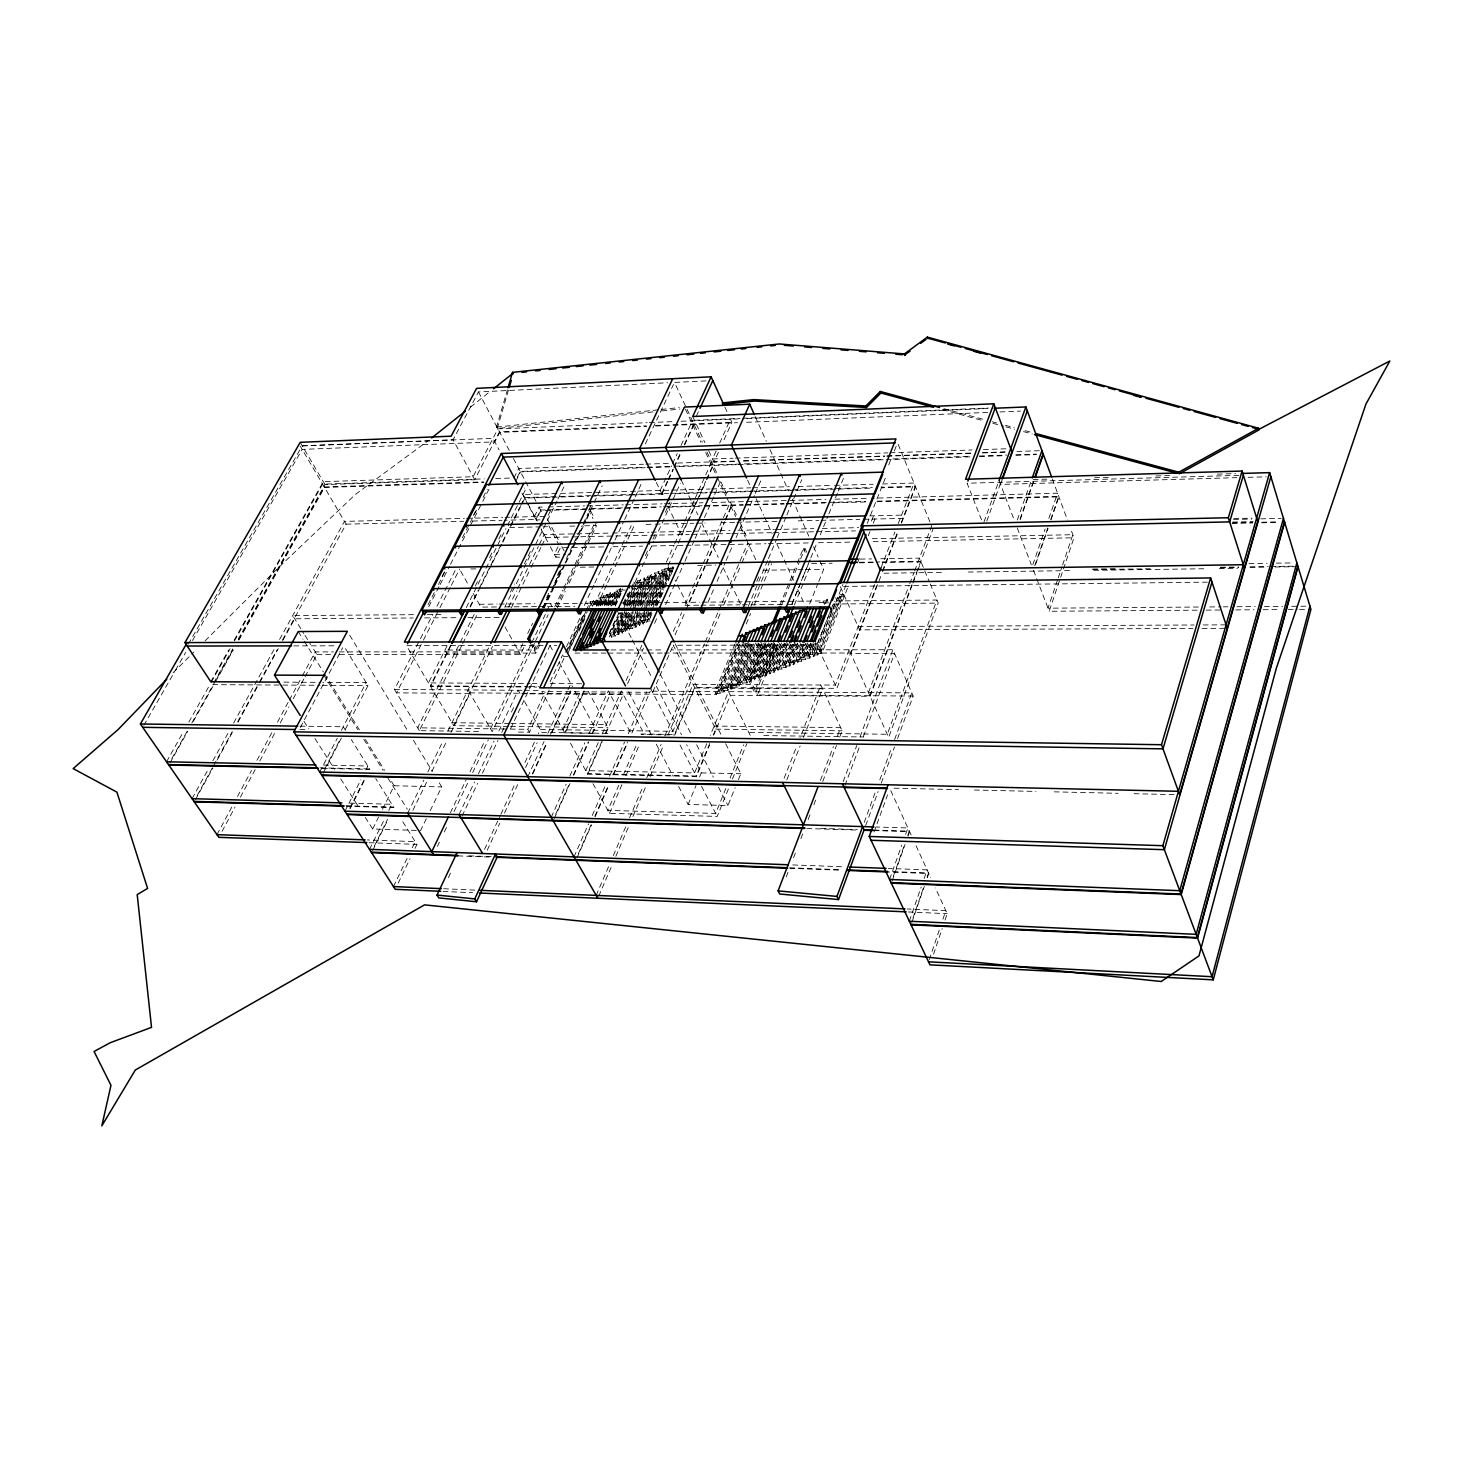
<?xml version="1.0" encoding="UTF-8"?>
<svg xmlns="http://www.w3.org/2000/svg" width="1463" height="1463" viewBox="0 0 1463 1463"><rect width="100%" height="100%" fill="white"/><g stroke="black" fill="none" stroke-linecap="round" stroke-linejoin="round"><path stroke-width="0.75" stroke-dasharray="5 3.75" d="M652.864 411.908L497.255 428.531L496.506 427.141L507.387 389.908M497.255 428.531L508.74 389.103M929.261 959.71L939.337 929.846M942.94 919.185L945.83 910.663L907.225 908.98M1057.493 580.098L1048.002 608.187L1200.611 607.017M1058.224 577.922L1061.882 567.132M1062.613 564.956L1072.836 534.708L869.644 538.75M933.559 954.169L942.172 928.584M945.061 920.062L947.219 913.68L935.406 887.95M1197.118 610.181L1049.19 611.26L1073.952 537.781L1070.514 528.399M913.022 917.904L923.372 887.95M927.067 877.251L928.548 872.972L889.833 871.527M1034.762 565.687L1047.837 527.869M1050.745 519.456L1058.737 496.359L874.801 501.206M911.778 922.696L924.342 886.322M927.304 877.782L928.786 873.502L887.803 871.966M1035.694 564.115L1048.038 528.399M1050.946 519.987L1058.938 496.871L875.002 501.718M909.328 921.233L921.196 886.999M924.159 878.44L927.121 869.882L888.388 868.455M1032.841 564.645L1045.204 528.929M1048.843 518.414L1057.584 493.196L871.235 498.225M889.577 879.464L901.775 845.12M905.597 834.385L907.883 827.948L876.081 826.997M1017.297 520.005L1031.488 480.065M893.363 876.191L904.774 844.005M907.828 835.428L909.346 831.13L875.441 830.106M1020.022 519.036L1034.176 479.096M892.083 881.019L905.03 844.535M908.066 835.958L909.584 831.661L873.045 830.545M1020.223 519.566L1034.378 479.626M986.775 521.102L1001.259 481.272M874.051 832.008L887.584 794.811M1002.064 480.211L1000.527 484.418L1236.802 477.651M983.941 521.98L999.229 480.065M864.212 822.352L875.13 792.635M879.812 779.907L891.497 748.068M894.625 739.565L911.778 692.877L728.537 691.67L710.25 735.414M865.712 825.516L878.147 791.556M881.275 783.071L894.496 746.99M897.605 738.504L913.168 696.059L892.905 649.737L671.755 649.919M930.23 583.938L938.222 603.103L888.663 737.352L849.107 649.773M843.163 781.626L856.806 745.472M860.006 736.968L892.905 649.737M844.956 785.43L859.366 747.154M863.371 736.511L894.57 653.559L850.826 653.559L881.878 573.642M868.455 692.584L908.944 585.877M909.748 583.737L913.79 573.075M914.613 570.936L931.638 526.058L897.551 442.795M869.882 695.766L932.937 529.24M912.126 585.31L870.119 696.278L730.33 695.272L713.816 734.847M912.93 583.17L916.972 572.508M917.776 570.369L921.013 561.829L882.28 562.45M820.414 780.474L833.38 746.679M837.421 736.108L840.676 727.66L714.163 726.05M786.216 876.959L788.667 870.576M793.549 857.793L796 851.393M800.883 838.61L803.333 832.228M808.198 819.518L810.612 813.172M813.849 804.723L816.281 798.396M822.736 781.498L836.47 745.6M839.707 737.151L842.139 730.805L820.816 685.013L799.987 737.955M874.508 584.56L835.373 685.086L693.041 684.337L672.907 731.299L540.304 729.507L538.384 733.64M881.055 567.735L894.972 531.965M898.245 523.571L914.028 483.046L882.207 483.979M640.94 733.969L674.553 734.463L694.651 687.5L836.873 688.341L876.739 585.712M882.408 571.137L897.166 533.135M901.263 522.62L915.363 486.301L881.092 487.289M882.701 571.539L898.227 531.563M901.482 523.151L915.582 486.85L881.622 487.819M786.838 779.834L800.133 745.947M803.461 737.48L822.572 688.78L694.907 688.031L674.827 734.975L641.215 734.499M784.168 778.188L796.658 746.423M839.671 595.971L817.14 653.339L821.913 653.339L848.339 586.041M857.483 563.017L859.97 556.726M868.272 535.805L869.936 531.618M873.246 523.242L874.911 519.054L873.539 515.799L871.034 522.09M829.338 613.82L812.971 654.583L808.216 654.583L812.422 644.049M831.002 609.669L834.367 601.22M888.754 464.868L891.15 458.852M894.35 450.823L896.746 444.807M822.371 631.723L813.117 654.93L817.89 654.93L840.548 597.91L838.957 594.38L843.676 594.325L821.017 651.401L816.244 651.401L842.907 584.523M823.212 629.602L833.307 604.292M814.159 643.866L809.112 656.521L813.867 656.521L836.562 599.556L835.684 597.617M867.23 523.461L885.682 477.139M846.071 584.889L820.286 649.791L821.913 653.339M810.849 643.025L804.943 657.765L800.206 657.765L806.131 643.025M811.014 643.354L805.107 658.094L809.844 658.112L815.732 643.354M807.869 642.842L801.102 659.685L805.839 659.685L812.587 642.842M814.013 643.519L808.948 656.174L804.193 656.174L809.277 643.537M815.586 644.561L812.221 652.992L813.867 656.521M803.736 644.104L796.969 660.929L792.251 660.91L799.036 644.104M803.9 644.433L797.116 661.258L801.852 661.258L808.6 644.433M800.627 643.592L793.147 662.83L797.865 662.849L805.473 643.921M806.863 644.616L800.956 659.338L796.219 659.338L802.145 644.616M825.333 603.506L827.016 599.3L831.697 599.263M794.592 642.897L785.229 665.958L789.929 665.976L788.283 662.483L795.927 643.592M797.518 643.08L789.032 664.056L784.333 664.056L792.836 643.08M797.682 643.409L789.197 664.403L793.897 664.403L802.364 643.409M789.929 665.976L799.255 642.879M784.534 643.446L773.452 670.639L778.115 670.639L789.179 643.427M790.495 644.141L781.132 667.183L776.451 667.183L785.85 644.141M790.66 644.47L781.297 667.53L785.978 667.53L795.323 644.47M787.588 643.958L777.365 669.085L782.047 669.085L792.251 643.958M678.576 786.363L688.122 804.449L727.934 805.528L735.176 787.624M738.413 779.669L740.827 773.708L725.447 743.295M809.661 603.945L817.927 583.591M818.75 581.561L823.687 569.345L819.079 559.031M793.586 644.653L785.082 665.628L780.382 665.61L782.047 669.085M777.621 644.488L765.624 673.73L770.288 673.748L782.23 644.488M781.498 642.915L769.538 672.175L774.183 672.194L772.537 668.737L782.796 643.629M784.387 643.098L773.287 670.292L768.624 670.292L779.742 643.117M725.831 788.484L715.663 813.428L607.84 810.392L618.794 785.284M730.074 778.097L743.643 744.832M774.183 672.194L786.125 642.915M787.441 643.629L777.2 668.737L772.537 668.737M592.99 783.674L609.468 813.318L717.217 816.427L729.068 787.332M732.451 779.011L746.843 743.679M791.922 603.853L800.517 582.932M809.953 559.945L801.358 580.848L810.136 559.927M810.813 557.86L816.811 543.23M820.249 534.873L827.967 516.055M828.826 513.952L837.403 493.049M838.262 490.965L843.419 478.419M755.987 691.853L775.756 643.683M792.086 603.908L800.682 582.969M771.586 643.446L757.871 676.802L762.497 676.82L776.195 643.446M774.604 643.976L761.748 675.266L766.374 675.284L764.728 671.828L775.865 644.689M777.456 644.159L765.478 673.382L760.833 673.382L772.848 644.159M913.168 696.059L757.487 694.962L778.078 644.708M794.372 604.914L810.685 565.139M766.374 675.284L779.212 643.958M780.492 644.671L769.373 671.846L764.728 671.828M767.581 644.671L753.829 677.991L749.221 677.972L762.991 644.689M768.605 642.915L753.994 678.338L758.62 678.357L773.196 642.915M764.765 644.488L750.135 679.856L754.743 679.874L769.337 644.47M758.62 678.357L756.956 674.918L769.831 643.647M771.44 643.117L757.706 676.473L753.079 676.455L766.85 643.117M774.11 643.683L754.323 691.834L748.745 680.405L764.344 642.714M774.439 643.629L761.583 674.937L756.956 674.918M761.638 643.629L746.13 681.045L741.522 681.026L743.204 684.446L760.431 642.897M761.784 643.958L746.276 681.374L750.885 681.411L766.356 643.958M758.84 643.427L742.436 682.91L747.044 682.928L763.393 643.427M779.944 605.024L796.402 565.23M797.262 563.127L803.333 548.479L804.943 548.442L806.68 552.264M764.6 644.141L749.97 679.527L745.362 679.509L760.029 644.159M765.99 642.714L750.409 680.423L748.745 680.405M781.571 605.005L799.749 561.006M800.627 558.921L804.943 548.442M752.092 644.452L734.792 685.928L739.364 685.946L737.699 682.544L754.122 643.117M688.122 804.449L696.022 785.503M699.515 777.091L701.271 772.885L686.659 744.685M754.871 644.653L738.449 684.081L733.877 684.062L735.56 687.464L753.701 643.921M738.614 684.41L755.896 642.897M739.364 685.946L757.066 643.629M758.675 643.098L742.29 682.563L737.699 682.544M743.35 642.86L723.399 690.445L727.952 690.463L747.867 642.86M746.258 643.391L727.184 688.945L731.738 688.963L730.055 685.58L747.392 644.122M706.757 743.753L694.578 772.921L585.73 770.617L598.532 742.015M749.001 643.592L730.823 687.098L726.27 687.08L727.952 690.463M730.988 687.445L749.166 643.921M731.738 688.963L750.775 643.391M709.774 743.387L696.169 775.993L587.394 773.634L601.677 741.686M713.176 735.249L715.736 729.141L673.254 645.256L816.903 645.037M570.479 743.204L587.687 774.146L696.443 776.506L709.482 745.252M751.927 644.122L734.627 685.598L730.055 685.58M739.601 644.397L719.613 691.944L724.148 691.962L744.484 643.61M736.73 643.866L715.846 693.425L720.381 693.462L742.948 639.733M746.093 643.062L727.02 688.616L722.466 688.579L724.148 691.962M735.084 643.757L714.913 691.578L716.468 694.669L521.578 693.261M750.885 606.322L760.522 583.463M761.4 581.378L770.178 560.585M716.468 694.669L738.34 642.678M746.221 623.97L750.592 613.582M754.103 605.261L771.604 563.676M720.381 693.462L718.699 690.079L737.827 644.616M739.437 644.067L719.449 691.615L653.321 691.176M756.81 581.414L759.443 575.197M748.27 606.304L757.907 583.463M758.785 581.396L767.563 560.64M768.441 558.555L776.323 539.884M777.2 537.799L785.978 517.061M786.856 514.976L801.761 479.699M596.191 895.393L609.724 863.956M613.326 855.581L625.963 826.229M629.565 817.854L643.098 786.399M646.701 778.023L661.148 744.484M664.751 736.108L704.435 643.866M705.331 641.782L717.967 612.43M718.863 610.345L728.793 587.285M729.69 585.182L747.739 543.267M598.733 896.161L612.247 864.724M615.832 856.33L628.45 826.997M632.949 816.519L645.549 787.167M650.047 776.688L663.562 745.252M668.061 734.773L706.775 644.671M707.671 642.568L720.29 613.235M723.874 604.841L740.991 565.029M741.887 562.926L749.989 544.071M609.468 813.318L622.232 784.04M625.89 775.683L639.569 744.32M707.946 602.372L713.414 589.808M717.053 581.433L725.227 562.597M726.142 560.494L732.506 545.845M736.145 537.47L754.341 495.591M755.237 493.506L760.705 480.943L758.803 480.998M623.366 774.823L637.082 743.46M578.415 853.606L591.143 824.657M594.783 816.391L608.425 785.375M612.96 775.024L627.517 741.942M705.075 565.596L687.61 605.298L675.083 580.025M705.989 563.493L724.368 521.706M725.301 519.603L731.738 504.973M576.879 858.196L591.564 824.803M595.24 816.464L608.992 785.156M613.582 774.713L627.353 743.405M631.943 732.981L650.285 691.231M675.065 634.869L685.159 611.918M686.074 609.833L695.254 588.967M696.169 586.864L705.349 565.998M706.263 563.913L715.444 543.047M716.358 540.963L724.624 522.163M725.538 520.078L731.957 505.466M672.358 647.304L652.608 692.31L541.767 691.56L565.029 733.402L584.267 691.377M573.99 856.879L588.565 823.797M592.222 815.513L606.176 783.821M609.522 776.231L624.573 742.07M628.249 733.713L646.646 691.962M673.327 631.431L681.593 612.65M685.269 604.292L691.706 589.68M692.584 587.705L711.951 543.761M712.847 541.712L730.348 502.01L736.602 515.397M665.519 604.822L684.062 563.255M684.995 561.17L694.267 540.377M695.181 538.311L703.538 519.603M704.471 517.518L713.743 496.725M714.657 494.659L720.235 482.187L718.351 482.241M602.189 733.859L621.373 690.957L644.141 733.859M626.036 680.569L641.855 645.238M605.243 733.695L607.931 727.696L588.236 691.304M627.627 683.605L643.427 648.274M654.564 623.329L657.362 617.093M587.687 774.146L602.281 741.467M605.92 733.292L623.256 694.504L522.419 693.773M646.865 612.485L642.33 622.561L646.609 622.543L644.927 619.233L647.652 613.18M651.273 605.115L658.533 588.986M659.447 586.956L668.536 566.784L671.078 571.923M644.269 611.991L638.819 624.079L643.098 624.061L650.358 607.931M651.254 605.92L660.325 585.767M661.239 583.755L666.671 571.667L665.025 568.357L669.268 568.284L662.922 582.402M649.316 612.668L645.695 620.733L641.397 620.751L645.037 612.686M652.937 604.603L662.008 584.432M649.481 612.979L645.86 621.044L650.139 621.025M653.101 604.914L660.362 588.784M661.276 586.754L669.432 568.613L673.675 568.54L668.244 580.646M651.181 611.662L648.456 617.715L649.389 619.526L651.2 615.502M652.077 609.632L661.148 589.443M662.062 587.431L671.133 567.242M646.609 622.543L651.145 612.467M654.766 604.384L670.164 570.095L665.939 570.168L650.505 604.438M650.121 617.185L651.931 613.162M655.552 605.079L664.623 584.889M665.519 582.877L672.779 566.73L673.675 568.54M655.717 605.408L662.977 589.26M663.873 587.23L672.943 567.041M656.521 606.084L663.781 589.918M664.677 587.907L673.748 567.699M657.381 604.877L660.106 598.824M661.002 596.794L663.727 590.741M640.611 613.198L635.308 625.597L639.587 625.579L645.037 613.491M644.415 605.463L658.807 572.947L654.583 573.021L648.2 587.084M639.587 625.579L637.886 622.269L642.44 612.211M643.354 610.181L661.532 569.912L665.775 569.839L649.426 606.121M638.197 613.015L631.815 627.097L636.076 627.078L642.44 612.997M646.079 604.951L655.168 584.816M656.064 582.804L659.703 574.758L658.057 571.466L662.282 571.393L656.832 583.481M716.102 451.006L712.518 458.943L733 458.23M719.686 443.051L730.439 419.223L731.866 422.368L722.923 442.228M551.204 817.323L566.181 784.168M569.82 776.067L584.889 742.692M589.37 732.762L608.279 690.865L631.156 733.676M645.933 607.657L638.654 623.768L634.393 623.787L639.843 611.717M646.829 605.645L655.918 585.493M666.305 562.286L673.693 545.9M674.626 543.852L683.861 523.37M684.794 521.322L694.029 500.821M694.962 498.773L711.603 461.906M645.183 609.98L654.272 589.845M655.168 587.833L662.446 571.722L666.671 571.667M648.676 604.64L655.936 588.51M656.85 586.498L665.025 568.357M648.658 605.426L657.747 585.291M658.643 583.28L663.178 573.203L661.532 569.912M734.444 461.394L713.981 462.089L718.443 452.158M555.721 814.141L568.723 785.265M573.368 774.969L588.236 741.96M591.948 733.713L594.746 727.532L574.941 691.213M648.53 608.133L642.166 622.25L637.886 622.269M696.406 501.827L681.648 534.598L676.327 523.681M697.339 499.779L705.641 481.327M706.556 479.279L713.03 464.941M554.148 818.75L570.021 783.528M573.752 775.225L588.693 742.07M592.424 733.786L610.162 694.395M668.061 565.834L677.278 545.352M678.21 543.303L687.427 522.821M688.36 520.773L705.879 481.839M706.812 479.791L713.267 465.453M633.058 612.028L624.847 630.096L629.108 630.078L627.408 626.804L633.79 612.741M637.429 604.694L644.726 588.62M645.64 586.608L651.126 574.557L655.333 574.502L651.693 582.548M629.602 613.546L621.391 631.595L625.615 631.577L633.826 613.509M637.466 605.481L646.573 585.401M647.487 583.408L649.316 579.385L647.67 576.111L651.858 576.038L638.197 606.176M637.283 608.187L628.176 628.285L623.915 628.304L631.23 612.247M635.619 612.522L628.34 628.596L632.583 628.578L639.861 612.503M639.276 604.493L646.555 588.419M647.469 586.407L652.023 576.367L656.229 576.312L643.501 604.457M632.583 628.578L630.882 625.286L636.35 613.235M640.008 605.188L647.286 589.095M629.108 630.078L639.112 607.986M640.026 605.975L652.772 577.848L651.126 574.557M638.033 612.704L631.65 626.786L627.408 626.804M641.672 604.658L650.779 584.56M641.836 604.987L649.115 588.894M650.029 586.882L655.497 574.813L659.703 574.758M640.757 609.705L649.865 589.571M650.779 587.559L658.057 571.466M633.004 588.035L611.022 636.058L615.246 636.039L628.029 608.005M628.944 606.011L639.002 583.975L637.338 580.72L641.526 580.665M626.896 612.723L617.752 632.766L613.546 632.784L622.689 612.759M630.553 604.713L639.697 584.67M627.06 613.034L617.935 633.077L622.159 633.077L631.266 613.015M630.718 605.024L638.033 588.986M638.947 586.992L641.69 580.976L645.86 580.921L644.214 577.647L648.402 577.592L645.677 583.609M622.159 633.077L620.458 629.803L628.669 611.753M629.584 609.742L638.728 589.68M639.642 587.669L644.214 577.647M624.536 612.54L614.478 634.576L618.703 634.558L628.743 612.503M632.382 604.493L641.507 584.45M629.437 613.216L621.226 631.284L616.984 631.303L625.231 613.253M633.095 605.207L642.22 585.145M643.135 583.134L644.964 579.129L640.776 579.183L637.118 587.193M633.26 605.517L640.556 589.461M641.471 587.468L645.128 579.439L649.316 579.385M632.144 610.236L647.67 576.111M634.924 604.987L644.049 584.926M634.723 607.694L624.683 629.785L620.458 629.803M635.637 605.682L644.762 585.621M633.973 610.016L648.566 577.903L652.772 577.848M609.266 633.223L615.667 619.233M609.431 633.534L618.593 613.546M623.165 603.542L627.755 593.539M645.384 555.684L648.219 549.485M652.955 539.17L655.79 532.971M665.244 512.343L669.963 502.028M583.993 690.865L564.736 732.89L596.118 733.329M622.781 613.509L611.808 637.521L610.089 634.265L620.166 612.266M623.841 604.256L630.26 590.247M631.175 588.236L633.918 582.237L638.087 582.183L627.115 606.212M609.285 637.008L620.257 613.015M623.933 605.005L630.334 591.015M624.591 605.188L634.046 584.542M634.979 582.475L653.87 541.2M654.821 539.134L680.332 483.393M626.365 604.749L633.68 588.729M634.595 586.718L637.338 580.72M626.438 605.499L635.582 585.493M626.201 608.224L614.314 634.265L610.089 634.265M628.194 604.53L635.509 588.51M628.889 605.243L636.204 589.205M615.1 605.481L622.744 588.876M615.283 606.066L621.976 591.546L620.312 588.309L612.65 604.914M563.017 729.781L580.464 691.761M608.553 605.225L614.314 592.789L610.181 592.826L604.438 605.261M608.718 605.536L614.46 593.1L618.593 593.064L612.851 605.499M696.297 416.297L699.058 410.353M610.217 604.329L616.929 589.827L621.062 589.772L614.369 604.292M532.441 773.58L546.76 742.582M550.563 734.316L570.607 690.902M610.437 604.914L615.21 594.563L613.546 591.326L617.679 591.29L610.985 605.792M661.697 493.598L667.366 481.309M668.317 479.261L673.053 469.02M673.986 466.953L680.624 452.616M684.391 444.423L693.864 423.923M532.733 774.11L547.034 743.094M551.807 732.762L570.881 691.432M661.953 494.128L667.622 481.821M668.573 479.773L673.291 469.532M674.242 467.483L680.862 453.128M684.647 444.935L694.102 424.453M611.15 606.103L617.843 591.601L621.976 591.546M614.533 604.621L621.226 590.083L625.359 590.046M487.252 850.204L499.724 823.322M504.516 812.989L518.908 781.992M525.619 767.526L537.14 742.729M600.562 605.847L604.402 597.581L608.498 597.544L604.658 605.81M602.024 604.676L606.834 594.325L610.949 594.289L606.157 604.64M602.281 605.243L605.152 599.044L603.488 595.825L607.584 595.788L602.793 606.121M603.908 604.365L607.748 596.099L611.845 596.044L608.023 604.329M606.304 604.951L611.095 594.6L615.21 594.563M527.796 776.707L544.053 741.558M547.875 733.292L567.004 691.944M567.955 689.878L570.826 683.678M606.852 605.828L613.546 591.326M660.179 490.489L671.554 465.892M672.505 463.844L677.241 453.603M681.026 445.392L692.401 420.814M593.923 605.005L596.794 598.806L600.891 598.769L598.001 604.969M594.49 604.42L613.802 562.981M614.771 560.914L631.193 525.692M595.642 604.384L597.562 600.251L593.484 600.287L591.546 604.42M595.807 604.694L597.727 600.562L601.805 600.525L599.885 604.658M596.301 605.572L600.141 597.325L604.237 597.27L600.397 605.536M596.557 606.139L598.477 602.006L596.794 598.806M597.087 605.444L606.724 584.725M607.675 582.658L626.969 541.219M627.92 539.152L634.668 524.65M484.546 849.381L499.925 816.317M500.895 814.251L515.305 783.235M524.924 762.57L534.525 741.906M598.166 605.28L601.055 599.08L605.152 599.044M598.678 606.157L603.488 595.825M565.614 652.333L583.92 613.235M567.022 651.218L585.346 612.083M586.297 610.016L590.156 601.768L594.234 601.732L592.314 605.865M518.487 732.067L529.423 732.213L565.193 655.753M569.052 647.487L587.413 608.224M569.729 648.53L585.145 615.576M567.973 652.955L587.23 611.772M588.181 609.705L591.07 603.524L595.148 603.488L593.484 600.287M579.037 631.211L584.816 618.849M592.478 606.176L594.399 602.043L598.477 602.006M584.267 605.536L593.887 585.035M594.838 582.987L604.457 562.487M605.408 560.439L614.058 541.987M615.027 539.938L623.677 521.486M624.646 519.438L634.247 498.938M635.216 496.89L640.977 484.6L639.166 484.655M529.423 732.213L527.777 729.324L545.205 692.127M550.051 681.795L562.633 654.93M566.51 646.646L581.067 615.612M448.355 877.69L451.207 871.619M510.678 728.537L549.978 645.457L556.69 645.457M645.366 443.911L673.492 384.476M459.016 814.58L474.542 781.974M478.419 773.836L493.945 741.229M498.81 731.043L518.213 690.28L520.17 693.755M537.634 645.896L535.677 650.011L444.953 650.084L446.709 653.12L535.805 653.101L539.737 644.872M557.366 607.84L565.212 591.381M569.125 583.152L575.983 568.741M576.952 566.693L596.557 525.546L580.957 525.912M462.07 815.988L477.56 783.4M482.406 773.214L497.895 740.607M501.772 732.469L504.68 726.343M511.447 712.079L514.354 705.971M437.455 846.309L439.412 842.213M444.295 831.99L447.239 825.845M454.079 811.508L468.763 780.821M472.677 772.629L488.313 739.876M534.416 643.427L492.226 731.683L468.05 689.951M535.385 641.379L548.15 614.698M534.123 650.029L536.08 645.896M554.733 606.816L562.578 590.357M563.566 588.291L583.207 547.144M584.176 545.096L593.996 524.522M556.269 606.798L566.09 586.224M567.059 584.158L575.892 565.632M576.879 563.584L586.681 542.992M587.669 540.944L596.502 522.419M546.595 597.764L549.521 591.655M557.348 575.38L560.292 569.272M588.656 510.258L591.582 504.15M542.7 607.822L549.631 593.411M554.568 583.134L561.481 568.723M566.437 558.427L582.256 525.51M583.243 523.443L588.181 513.147M339.544 654.619L520.444 654.619L525.327 644.452M542.901 607.84L550.728 591.564M551.697 589.534L561.463 569.198M543.541 607.931L553.325 587.559M554.294 585.529L564.078 565.175M565.047 563.145L574.813 542.773M575.8 540.743L585.566 520.389M586.553 518.341L602.189 485.771M544.254 607.803L554.13 587.23M555.117 585.163L564.992 564.572M565.98 562.524L585.749 521.34M586.736 519.292L590.686 511.062L589.168 511.099L593.045 518.67M450.385 812.751L466.057 779.998M469.989 771.806L484.692 741.101M490.562 728.812L530.85 644.653M531.837 642.586L545.589 613.857M546.577 611.808L550.509 603.597L552.063 606.487M522.803 643.683L518.89 651.821L335.63 651.913M527.686 633.516L532.587 623.348M393.474 886.56L407.317 857.958M412.255 847.754L415.236 841.627L367.378 839.945M426.355 818.658L420.594 830.545L372.663 828.972L365.311 817.433M430.195 810.721L441.716 786.911L438.187 781.077M558.006 546.833L554.349 554.404L565.852 554.184M398.192 883.177L410.042 858.671M414.98 848.467L416.955 844.389L401.008 818.933M559.652 557.129L555.83 557.202L560.402 547.747L603.798 546.906M407.72 813.062L423.813 780.236M427.836 772.025L442.905 741.247M447.934 730.988L489.849 645.457M508.685 607.017L516.622 590.833M517.609 588.821L527.521 568.595M529.496 564.535L538.329 546.54M539.298 544.529L544.199 534.525L610.29 533.081M508.319 726.38L453.731 725.666L492.519 646.372M511.3 607.95L530.1 569.528M531.087 567.498L540.889 547.491M541.859 545.498L545.772 537.488L541.164 528.765M412.859 810.319L426.903 781.608M431.914 771.348L446.965 740.571M450.988 732.36L470.044 693.389L396.564 692.859L422.386 642.147M510.477 592.094L514.464 584.011M524.394 563.804L531.362 549.649M548.241 515.287L551.222 509.234M504.735 607.218L534.726 546.138M535.732 544.108L556.982 501.096M557.97 499.066L563.932 486.941M374.363 846.035L387.53 819.408M372.644 850.588L387.841 819.883M539.993 519.859L536.135 519.95L540.816 510.496M369.517 849.345L384.732 818.64M388.792 810.447L391.846 804.303L346.438 803.022M534.361 516.622L539.061 507.149L545.882 506.966M474.213 614.369L417.632 727.806L508.082 729.049M478.566 731.5L419.351 730.64L461.705 645.585M462.71 643.555L476.828 615.21M372.663 828.972L378.533 817.177M382.446 809.313L394.169 785.741L390.566 779.962M450.769 645.018L430.268 685.928L527.357 686.513M470.044 606.542L478.163 590.339M479.169 588.309L509.618 527.576L507.972 524.54L526.205 488.093L524.449 488.148M510.605 525.564L519.639 507.551M520.645 505.558L524.65 497.548L668.591 493.397M451.061 645.512L430.561 686.44L523.132 686.988M470.318 607.054L480.467 586.791M481.492 584.779L491.623 564.517M492.647 562.505L501.772 544.273M502.778 542.243L524.924 498.042L550.033 497.329M475.256 586.06L478.328 579.933M489.593 557.494L492.684 551.386M498.828 539.134L501.9 533.026M446.983 646.043L428.476 682.91L530.155 683.459M466.295 607.566L505.942 528.582M344.957 811.197L360.886 779.779M365.86 769.959L367.853 766.027L320.36 765.021M513.915 477.944L518.707 468.489L643.519 464.228M349.803 808.198L364.708 778.737M517.39 477.084L520.261 471.415L644.982 467.227M350.114 808.673L365 779.23M515.726 481.364L520.517 471.909L645.238 467.721M423.429 640.117L438.918 609.705M439.942 607.675L450.275 587.394M451.317 585.365L459.583 569.125M419.351 730.64L394.516 689.457L432.829 614.405M436.962 606.285L455.596 569.784M442.082 576.331L445.209 570.259M473.299 515.525L476.426 509.453M428.001 604.768L434.237 592.606M438.388 584.505L445.666 570.332M462.308 537.909L477.889 507.515M483.101 497.383L487.252 489.282M428.714 606.779L439.101 586.517M440.144 584.487L449.488 566.236M450.531 564.224L481.711 503.418M482.753 501.388L488.971 489.227M322.994 773.543L341.354 738.12M319.739 772.043L337.295 738.248M341.409 730.293L366.189 682.581L322.774 682.343M324.749 769.044L340.202 739.236M345.341 729.287L368.018 685.562L343.732 645.786M238.286 639.093L325.005 484.582L474.67 479.754L499.468 431.896L646.39 425.879M300.39 727.44L342.671 647.78M474.67 479.754L453.073 439.796L478.474 391.938L489.867 391.389M222.047 831.313L234.994 807.21M240.389 797.17L255.476 769.063M259.792 761.034L275.958 730.915M280.274 722.887L288.906 706.812M293.203 698.784L303.993 678.704M305.072 676.692L316.922 654.601L311.838 646.39M216.981 834.678L232.105 806.552M237.5 796.512L251.545 770.398M256.939 760.358L272.063 732.25M277.458 722.21L288.266 702.13M289.345 700.119L301.213 678.027M302.292 676.016L315.258 651.913L333.363 651.913M192.074 798.67L208.514 768.752M212.848 760.851L229.344 730.842M233.641 723.033L274.294 649.06M279.579 639.459L344.463 521.395L464.283 518.377M197.231 795.415L212.556 767.49M213.653 765.496L232.27 731.591M237.738 721.625L258.53 683.715M259.628 681.721L277.129 649.81M282.597 639.843L346.091 524.156L300.208 446.032M195.365 799.859L212.83 768.02M217.201 760.065L232.471 732.213M237.939 722.265L258.677 684.446M259.756 682.453L278.317 648.639M282.688 640.666L294.703 618.794L413.151 617.989M171.811 758.62L187.392 730.86M191.854 722.941L233.019 649.572M238.579 639.66L324.237 486.96L483.595 481.894M169.909 763.064L187.721 731.335M193.281 721.424L214.403 683.751M215.518 681.758L233.312 650.029M238.871 640.117L324.512 487.435L483.851 482.369M210.8 681.758L228.63 650.047M234.19 640.154L323.305 481.674L473.061 476.737L497.895 428.897L647.176 422.697M166.544 761.784L183.259 732.03M188.837 722.119L210.014 684.428M211.129 682.453L230.075 648.749M234.537 640.812L322.573 484.143L484.308 478.895M213.836 682.672L232.727 648.987M188.361 644.086L301.122 447.769M143.831 725.355L174.371 672.139M175.505 670.164L185.691 652.425M192.476 640.593L302.183 449.397L494.841 441.863L499.743 432.39L646.646 426.391M173.128 672.706L193.902 652.004M205.076 640.849L278.555 567.571L355.271 494.531L428.129 440.765M470.556 407.043L489.995 391.572M496.506 427.141L658.953 409.75M661.203 409.494L679.253 407.574M661.898 410.938L679.929 409.018M492.135 391.279L667.64 382.757M706.044 380.892L674.48 382.428L702.386 442.192M694.468 420.283L740.059 418.381M742.326 418.29L988.476 408.031M649.426 422.588L672.047 421.655M681.1 421.271L737.773 418.93M746.861 418.546L987.324 408.561M655.442 425.495L731.866 422.368M655.68 426.007L737.462 422.679M746.587 422.295L988.513 412.401M999.924 411.944L1020.461 411.103M302.256 445.794L453.073 439.796M302.475 445.941L492.976 438.351L499.084 449.873M735.267 458.157L887.785 452.872M890.053 452.798L971.999 449.964M983.392 449.562L1008.428 448.702M645.786 464.155L668.481 463.369M677.57 463.058L734.389 461.119M743.497 460.808L884.749 455.999M887.017 455.907L971.322 453.036M982.715 452.652L1005.483 451.866M1016.876 451.482L1039.663 450.714M743.551 461.083L884.566 456.273M886.852 456.2L971.011 453.329M982.386 452.945L1005.118 452.158M647.249 467.154L672.212 466.313M674.48 466.24L883.762 459.217M892.869 458.907L970.28 456.31M979.387 455.999L1006.709 455.084M1015.816 454.774L1036.298 454.097M647.506 467.648L670.182 466.898M679.253 466.587L736.017 464.685M738.303 464.612L883.981 459.729M886.267 459.656L970.481 456.84M979.588 456.529L1004.624 455.688M1016.017 455.322L1036.499 454.627M495.701 478.529L509.362 478.09M635.454 491.202L523.041 494.512L537.104 521.084M637.703 491.147L669.249 490.215M671.517 490.16L710.049 489.026M711.713 488.971L750.83 487.819M752.64 487.782L789.362 486.704M798.103 486.448L832.429 485.442M834.477 485.369L873.228 484.235M1033.152 479.553L1046.813 479.151M1094.562 477.743L1110.472 477.285M1155.953 475.95L1171.863 475.493M1217.344 474.158L1235.54 473.61M1238.814 475.347L967.098 483.229L982.368 522.035M670.749 493.342L707.434 492.281M709.72 492.226L748.562 491.111M750.025 491.056L790.788 489.886M791.977 489.849L872.332 487.545M552.319 497.255L588.858 496.213M591.143 496.158L629.968 495.043M632.254 494.969L666.47 493.982M675.54 493.726L711.768 492.702M714.035 492.629L752.531 491.531M754.798 491.458L793.293 490.361M795.561 490.288L836.324 489.117M838.592 489.063L872.551 488.093M1248.158 477.322L1266.336 476.81M548.168 506.911L584.597 505.924M586.882 505.869L623.311 504.881M625.597 504.826L662.026 503.839M664.293 503.784L703.008 502.742M712.115 502.504L743.972 501.644M746.258 501.59L825.79 499.432M834.879 499.194L868.967 498.28M545.114 509.91L540.56 510.02L535.879 519.475L504.241 520.261M547.381 509.837L622.488 507.862M624.756 507.807L661.185 506.838M663.452 506.783L702.149 505.759M704.416 505.704L743.076 504.68M745.362 504.625L783.967 503.601M786.234 503.546L827.107 502.467M829.375 502.394L865.712 501.443M545.352 510.386L622.726 508.338M625.012 508.283L659.136 507.387M668.244 507.149L702.386 506.253M704.654 506.198L743.314 505.174M745.581 505.119L784.186 504.095M786.454 504.04L825.059 503.016M834.148 502.778L865.931 501.955M466.551 518.323L502.723 517.408M504.973 517.353L545.955 516.329L550.746 525.418M346.091 524.156L463.57 521.267M472.622 521.047L501.992 520.316M869.68 515.89L901.537 515.141L902.89 518.396L861.981 519.347M509.618 527.576L540.816 526.845M543.047 526.79L547.509 526.68M569.802 526.168L578.726 525.967M646.043 524.394L652.864 524.229M655.131 524.175L693.773 523.279M696.041 523.224L705.129 523.004M721.058 522.638L734.682 522.328M736.968 522.273L777.877 521.322M798.341 520.846L818.786 520.371M821.072 520.316L859.714 519.402M1233.784 518.56L1252.072 518.158M612.576 533.044L649.042 532.239M651.328 532.185L692.346 531.288M693.755 531.252L730 530.466M737.919 530.301L774.384 529.496M775.317 529.478L813.83 528.637M822.243 528.454L858.708 527.649M1233.547 519.438L1251.688 519.054M1260.759 518.853L1281.186 518.396M1232.596 522.072L1253.151 521.633M545.772 537.488L689.256 534.434M691.524 534.379L730.238 533.556M731.902 533.52L771.239 532.678M773.525 532.642L814.507 531.764M816.427 531.727L855.508 530.886M1232.34 522.84L1252.73 522.419M1261.801 522.218L1277.674 521.87M1232.065 523.407L1252.639 522.968M1261.783 522.785L1277.784 522.437M612.942 546.723L642.623 546.156M651.766 545.973L683.751 545.352M686.037 545.315L727.148 544.51M729.434 544.474L765.972 543.761M768.24 543.706L809.313 542.919M818.439 542.736L852.655 542.078M873.192 541.676L1073.952 537.781M860.171 559.104L871.637 558.921M880.689 558.775L919.459 558.135L929.389 581.927M859.33 562.286L879.812 561.957M882.098 561.92L920.794 561.298M470.793 568.961L477.523 568.851M580.281 567.223L593.795 567.004M697.686 565.376L715.919 565.084M811.618 563.566L832.136 563.237M859.476 562.816L873.155 562.597M762.991 570.241L803.461 569.637M805.711 569.619L823.687 569.345M1248.945 563.548L1267.196 563.292M1276.321 563.145L1292.304 562.926M658.953 573.277L663.178 573.203M1092.605 569.052L1115.409 568.723M1220.325 567.242L1238.558 566.986M1249.969 566.821L1268.22 566.565M1270.487 566.528L1293.292 566.199M1092.806 569.582L1152.094 568.741M1220.489 567.772L1238.74 567.516M1250.134 567.37L1266.098 567.132M1275.224 567.004L1298.028 566.693M883.871 573.222L943.196 572.38M968.287 572.033L1073.257 570.57M1093.794 570.296L1205.603 568.723M1219.301 568.54L1237.552 568.284M638.252 582.493L642.422 582.457L640.776 579.183M1207.414 582.146L840.256 586.462L859.586 629.858L1192.967 628.45M839.835 596.319L844.553 596.264M837.403 597.946L840.548 597.91M479.261 604.256L497.073 604.091M499.304 604.054L534.928 603.725M546.065 603.634L582.311 603.286M585.822 603.268L699.826 602.207M702.094 602.189L743.149 601.805M745.179 601.787L827.729 600.891M836.489 600.946L936.942 600.013L887.273 734.261L748.727 732.36M819.097 602.573L823.779 602.518M823.925 602.866L828.607 602.829M496.432 606.962L480.852 607.108L472.695 592.552M505.338 606.889L536.482 606.615M538.713 606.596L574.758 606.285M684.995 605.316L699.003 605.188M700.978 605.188L740.022 604.841M742.29 604.822L785.576 604.438M787.661 604.42L794.702 604.365M833.288 604.018L938.222 603.103M1209.718 606.944L1221.111 606.852M1223.379 606.834L1227.932 606.798M1237.04 606.724L1255.272 606.578M1264.379 606.523L1282.594 606.377M1291.719 606.304L1298.541 606.249M1300.826 606.231L1309.934 606.157M413.517 614.679L292.71 615.576L303.829 633.516M427.196 614.57L443.161 614.46M618.922 613.454L620.824 613.436M829.96 611.9L832.008 611.881L830.509 608.553M1206.207 610.126L1222.135 609.998M1235.796 609.906L1254.01 609.778M1263.099 609.705L1279.046 609.596M1288.135 609.522L1297.242 609.468M1299.528 609.449L1310.903 609.376M424.544 617.898L456.438 617.679M467.831 617.605L499.724 617.386M644.927 619.233L649.225 619.215M630.882 625.286L635.143 625.268M858.141 626.603L1194.082 624.994M1203.226 624.957L1226.067 624.847M1202.092 628.413L1227.219 628.304M293.825 645.878L334.661 645.805M543.157 645.476L406.495 645.695L453.731 725.666M610.912 649.956L644.708 649.938M646.957 649.938L662.739 649.919M574.904 653.083L605.792 653.083M608.041 653.083L646.335 653.065M648.584 653.065L662.099 653.065M664.348 653.065L850.588 653.028M316.922 654.601L330.492 654.601M567.79 656.466L563.676 656.466L562.743 654.711M788.283 662.483L792.983 662.501M283.932 682.142L320.488 682.343M532.258 683.477L536.939 683.495M550.307 683.568L584.139 683.751M212.72 684.647L320.05 685.287M322.335 685.306L368.018 685.562M529.46 686.513L538.64 686.568M525.382 687.007L536.665 687.08M718.699 690.079L723.234 690.115M394.516 689.457L522.163 690.298M524.412 690.317L538.475 690.408M469.751 692.895L519.328 693.243M451.994 722.722L508.886 723.435M510.989 723.472L606.285 724.679M510.422 726.416L607.931 727.696M715.736 729.141L842.139 730.805M299.952 726.16L343.256 726.764L345.433 730.238M510.276 729.086L527.777 729.324M607.803 733.347L541.932 732.396L523.516 699.716M763.832 735.56L863.7 736.986M299.878 729.58L306.7 729.69M701.271 772.885L740.827 773.708M319.94 767.856L369.682 768.935M322.5 768.386L369.974 769.41L351.321 739.656M894.021 788.173L958.484 789.654M974.449 790.02L1036.023 791.428M1054.256 791.849L1118.116 793.312M1134.063 793.696L1175.118 794.628M394.169 785.741L441.716 786.911M345.963 805.766L393.62 807.137M346.274 806.223L393.913 807.594L375.735 778.59M820.889 828.442L857.318 829.558M806.79 828.533L857.044 830.07M369.133 842.688L416.955 844.389M792.708 864.926L845.102 866.864M468.91 855.818L491.221 856.66M789.673 867.797L842.03 869.754M457.901 855.873L489.684 857.062M789.929 868.291L842.286 870.266M443.582 888.736L475.475 890.126M443.033 891.424L472.64 892.723M908.395 911.961L947.219 913.68M943.964 408.707L983.465 419.387M992.243 421.765L996.632 422.935M1005.41 425.312L1014.188 427.69M1025.161 430.652L1031.744 432.445M942.355 409.622L984.05 420.923M992.828 423.301L1003.783 426.263M1005.977 426.867L1014.755 429.226M1023.533 431.603L1032.311 433.981M303.92 721.277L308.839 728.958M314.966 738.577L334.625 769.355M340.751 778.974L359.167 807.814M304.981 635.344L310.686 644.561M298.233 631.541L303.042 639.24M304.231 641.178L323.414 672.011M324.621 673.949L359.386 729.836M365.384 739.473L384.568 770.324M323.945 675.321L357.777 729.653M363.812 739.345L383.141 770.398M387.969 778.151L407.299 809.204M349.694 635.216L408.689 732.451M413.407 740.241L432.28 771.348M300.208 442.32L325.005 484.582M460.68 571.082L468.325 584.743M505.046 626.95L513.568 642.257M514.629 644.177L520.444 654.619M529.953 642.476L535.805 653.101M532.55 644.36L535.677 650.011M549.978 645.457L554.148 653.101M559.36 662.648L572.508 686.769M628.669 691.871L652.023 736.108M656.265 744.155L673.254 776.304M521.944 493.122L528.161 504.863M529.185 506.82L536.135 519.95M541.2 529.533L549.283 544.839M550.289 546.741L555.83 557.202M551.752 527.338L560.823 544.602M561.829 546.522L564.846 552.283M590.156 601.768L591.838 604.969L587.76 605.005L586.846 603.25M478.474 391.938L509.234 450.439M513.44 458.449L535.97 501.279M539.061 507.149L542.828 514.336M548.863 525.802L558.921 544.949M613.546 632.784L615.246 636.039M600.141 597.325L601.805 600.525M616.984 631.303L618.703 634.558M606.834 594.325L608.498 597.544M623.915 628.304L625.615 631.577M650.633 688.524L674.827 734.975M680.021 744.96L696.443 776.506M701.509 786.216L717.217 816.427M610.181 592.826L611.845 596.044M616.728 609.797L631.339 637.978M632.382 639.989L651.181 676.235M656.393 686.312L681.447 734.627M616.929 589.827L618.593 593.064M634.393 623.787L636.076 627.078M660.124 673.913L691.414 734.664M696.626 744.777L713.322 777.182M718.534 787.295L727.934 805.528M641.397 620.751L643.098 624.061M590.686 511.062L594.563 518.634M633.918 582.237L634.832 584.03M675.211 643.939L721.35 735.176M654.583 573.021L656.229 576.312M728.537 691.67L750.226 735.377M749.221 677.972L757.487 694.962M745.362 679.509L747.044 682.928M753.079 676.455L754.743 679.874M656.247 482.406L663.873 498.06M667.695 505.942L675.376 521.706M760.833 673.382L762.497 676.82M768.624 670.292L770.288 673.748M681.209 480.047L697.814 514.702M701.71 522.858L708.549 537.122M709.537 539.17L718.315 557.513M723.197 567.717L740.772 604.42M776.451 667.183L778.115 670.639M784.333 664.056L785.978 667.53M792.251 660.91L793.897 664.403M796.219 659.338L797.865 662.849M706.995 452.049L717.053 473.573M720.857 481.693L727.495 495.92M740.296 523.315L746.788 537.195M685.379 409.146L700.85 442.192M705.678 452.524L716.303 475.237M717.272 477.304L725.959 495.902M726.928 497.969L735.633 516.567M740.461 526.899L745.289 537.214M746.258 539.28L755.914 559.945M800.206 657.765L801.852 661.258M808.216 654.583L809.844 658.112M692.712 416.516L704.91 442.667M708.714 450.805L713.981 462.089M804.193 656.174L805.839 659.685M815.11 641.141L836.873 688.341M816.244 651.401L817.89 654.93M747.538 480.047L750.373 486.246M756.06 498.627L763.631 515.141M764.582 517.189L772.153 533.702M776.89 544.017L793.934 581.158M797.719 589.406L804.357 603.853M890.784 790.678L911.431 835.684M916.039 845.742L930.669 877.617M724.88 407.025L728.574 415.163M827.016 599.3L827.893 601.238M803.333 548.479L805.071 552.301M823.047 600.927L824.638 604.457M755.237 416.589L766.338 441.351M770.032 449.616L788.539 490.91M792.251 499.157L798.725 513.604M799.639 515.671L808.893 536.318M813.519 546.632L818.146 556.964M999.046 480.559L1014.188 520.023M1017.242 527.978L1031.324 564.7M1033.518 570.405L1049.19 611.26M1052.336 478.913L1067.423 519.987"/><path stroke-width="1.5" d="M888.078 784.79L869.241 836.47L929.956 964.83L1213.248 979.844L1310.903 609.376L1269.646 472.622L1242.361 473.427M1309.934 606.157L1212.059 976.717L928.548 961.831M1297.864 566.144L1197.356 937.564L910.791 924.323M1298.028 566.693L1197.557 938.112L911.047 924.835M1296.876 562.853L1196.149 934.345L909.328 921.233M1284.459 521.724L1181.007 894.021L891.077 882.628M1284.642 522.291L1181.208 894.57L891.333 883.158M1283.453 518.359L1179.763 890.693L889.577 879.464M1213.248 979.844L1162.866 845.687L1269.646 472.622M1270.872 476.664L1164.365 849.692L871.034 840.274M508.027 387.713L512.507 372.37L779.322 343.97L904.408 353.936L927.359 337.13L1258.582 428.257L1259.058 429.866L1179.306 473.793L1178.776 472.202L1036.133 433.633M509.38 386.909L511.3 380.343M279.36 682.124L210.8 681.758L184.941 642.586L300.208 442.32L451.134 436.193L476.572 388.353L711.109 376.814L692.712 416.516L993.816 403.788L965.543 479.261L1242.087 471.049L1257.723 521.523L1179.672 794.738L1161.494 744.722L1210.614 577.94L838.518 582.567L815.11 641.141L671.334 641.471L650.633 688.524L539.701 687.829L561.39 641.708L404.355 642.074L501.37 453.493L895.959 438.9L861.177 525.875L880.177 569.985L1243.294 564.718M1244.391 568.193L1228.335 517.737L1242.087 471.049M1211.986 582.091L1162.994 748.855L296.166 735.414M1243.367 475.219L1229.67 521.907L862.859 529.789M1032.238 477.962L1041.949 450.622M1034.926 476.993L1043.137 453.859M1035.127 477.523L1043.32 454.408M1002.027 479.187L1011.957 451.939L993.816 403.788M1002.832 478.108L1027.319 410.829M999.229 480.065L1025.892 406.952L994.127 408.268M818 786.801L778.097 890.876L779.688 894.003L838.537 899.58L836.982 896.435L862.64 826.595M838.537 899.58L864.139 829.759L842.359 783.766M967.884 481.126L995.315 407.756M875.276 582.567L881.055 567.735M840.585 583.28L863.28 526.424M843.749 582.402L863.883 531.874M846.912 582.804L866.041 534.653M811.691 640.904L815.915 630.388M817.598 626.164L821.822 615.63M813.263 641.928L826.778 608.206M832.282 600.543L836.489 590.01M865.291 517.902L839.012 583.682L432.957 588.656L433.853 590.211M874.106 495.866L866.096 515.89L465.453 525.455L466.313 527.009M882.792 474.085L874.892 493.854L476.024 504.881M804.577 642.001L807.119 635.692M810.502 627.28L813.044 620.97M806.973 640.922L820.524 607.255M811.928 631.979L814.47 625.67M817.854 617.258L820.396 610.949M810.118 641.434L823.632 607.73M796.786 641.489L810.374 607.913M799.877 642.001L813.465 608.389M809.094 622.58L811.636 616.27M803.004 642.513L816.555 608.864M789.764 642.568L803.406 609.047L806.479 609.01M791.355 642.038L793.897 635.765M797.317 627.371L799.859 621.08M793.696 640.977L807.302 607.419M794.427 642.55L796.988 636.259M798.67 632.071L801.23 625.78M804.632 617.386L807.174 611.095M783.638 641.544L795.598 612.247L800.224 612.211M786.692 642.056L799.493 610.656L804.12 610.62M789.983 637.338L792.544 631.065M784.936 608.901L786.472 612.229L788.502 612.211L790.203 608.023L786.07 618.556M777.566 640.501L787.862 615.448L792.452 615.411L789.892 621.684M778.316 642.074L780.876 635.802M789.234 617.477L793.513 607.017M780.602 641.013L791.721 613.857L794.793 613.838M785.613 632.144L788.173 625.871M771.019 636.35L773.598 630.096M770.69 641.562L780.145 618.63L784.717 618.593M776.579 630.608L780.876 620.184L776.304 620.202L767.709 641.032M773.708 642.074L784.003 617.039L788.575 617.002M764.728 640.52L772.482 621.793L777.036 621.757M772.135 623.86L779.066 607.108M774.64 621.757L780.712 607.09M754.981 641.032L761.034 626.511L765.57 626.475M757.925 641.562L764.838 624.939L769.392 624.92M762.132 634.796L764.71 628.56M760.888 642.074L768.66 623.366L773.214 623.348M748.27 642.056L753.463 629.62L757.98 629.602M752.055 640.501L757.249 628.066L761.784 628.048M742.454 641.013L745.929 632.729L750.428 632.711M743.204 642.531L745.801 636.332M745.362 641.526L749.696 631.175L754.195 631.156M735.816 642.019L750.007 608.407M738.705 642.55L742.18 634.284L743.076 636.131M742.07 609.248L743.643 612.54L745.636 612.522L747.392 608.37M758.474 476.042L700.996 607.931L703.41 612.832L701.454 612.851L699.844 609.577M703.41 612.832L705.221 608.645M659.886 613.162L661.806 613.143L663.653 608.974M659.082 671.901L643.446 641.526L657.801 609.468L616.728 609.797L602.116 641.617L625.469 685.854M681.209 480.047L665.592 447.422L684.428 407.08L749.696 404.19L731.427 444.971L746.587 477.999M717.949 477.304L659.356 608.279L661.806 613.143M597.343 641.964L601.512 641.946L599.812 638.709L613.18 609.65M616.088 609.266L603.231 637.228L604.932 640.483M606.761 632.711L604 638.691L599.812 638.709M678.009 478.566L618.319 608.626L619.16 610.236M582.311 687.756L584.139 683.751L561.39 641.708M699.972 408.36L712.81 380.563M590.54 644.89L594.71 644.872L592.99 641.654L608.315 608.48M476.536 901.775L474.762 898.904L495.5 853.99L497.237 856.879L476.536 901.775L438.827 897.916L437.016 895.063L457.078 852.582M596.63 636.899L593.777 643.117L589.607 643.117L604.932 609.98M598.55 632.748L600.47 628.596M593.941 643.427L598.111 643.409L596.392 640.191L610.748 609.065M598.129 639.569L601 633.351M583.28 643.043L580.409 649.243L584.56 649.243L582.841 646.043L600.104 608.809M589.37 635.07L592.241 628.871M583.774 647.798L587.925 647.798L586.206 644.58L602.518 609.394M590.814 637.758L593.704 631.541M598.477 621.19L600.397 617.057M592.552 608.553L573.24 649.993L608.645 649.956M580.902 638.618L576.111 648.95L580.244 648.932L583.115 642.732M582.841 634.485L594.362 609.705M575.873 651.017L595.148 609.577M581.177 650.688L579.458 647.487L596.758 610.29M589.845 628.267L593.685 620.001M638.618 479.791L577.885 608.955L580.427 613.747L578.543 613.747L576.861 610.565M543.651 687.537L563.42 645.439M580.427 613.747L582.347 609.632M547.967 641.745L503.747 734.956L597.837 898.245M672.724 378.698L639.678 448.373L655.259 480.376M538.622 643.848L555.3 608.864M529.953 642.476L527.869 638.691L541.712 609.888M537.049 610.876L538.768 614.039L540.615 614.039L542.572 609.961M531.508 642.458L529.441 638.691L543.267 609.87M431.768 851.649L448.428 816.848M490.837 643.427L506.71 611.059M494.494 642.33L510.313 609.98M497.804 611.187L499.56 614.332L501.37 614.314L503.363 610.272M451.774 642.989L468.014 610.583M452.067 643.501L468.306 611.095M523.717 483.393L460.04 609.925L462.692 614.606L460.9 614.625L459.126 611.497M449.013 641.983L464.74 610.528M407.482 643.757L423.374 612.814M488.898 485.149L503.29 457.114L895.283 442.887M426.647 610.839L424.563 614.881L421.874 610.236L486.466 484.564L883.579 472.11M440.765 891.314L395.229 889.303L293.862 731.847L347.334 631.321L298.233 631.541L274.459 675.12L300.244 715.498M366.847 842.597L218.828 837.33L140.393 723.984L186.862 643.153M166.8 679.143L118.137 729.525L73.15 768.605L116.912 792.141L147.598 888.425L137.193 894.606L151.53 1027.373L110.182 1042.735L94.071 1051.476L110.969 1085.327L101.825 1125.87L135.309 1070.02L424.563 904.866L1161.183 981.49L1198.983 955.906L1276.285 668.39L1365.912 404.135L1389.85 360.995L1258.911 429.336L1252.419 427.543M722.119 402.983L753.701 399.6L865.84 405.983L880.305 391.499L939.575 407.519M722.795 404.446L754.359 401.063L866.462 407.482L880.927 392.998L933.577 407.244M431.658 437.949L465.252 411.249M493.543 388.774L512.983 373.303M904.811 354.924L910.096 351.065M920.702 343.311L925.988 339.434M1178.776 472.202L1258.582 428.257M522.017 372.352L526.552 371.858M535.586 370.907L540.103 370.432M549.155 369.462L555.94 368.749M562.725 368.018L569.491 367.304M576.276 366.573L583.06 365.86M589.845 365.128L596.63 364.415M605.664 363.446L610.181 362.97M619.233 362.019L623.75 361.526M632.802 360.575L637.319 360.099M646.353 359.13L650.889 358.654M659.923 357.685L664.44 357.21M673.492 356.241L678.009 355.765M687.043 354.796L693.828 354.083M700.612 353.369L705.129 352.876M714.182 351.925L720.966 351.193M727.733 350.48L734.517 349.767M741.302 349.035L745.819 348.56M757.121 347.353L761.656 346.877M770.69 345.908L775.207 345.433M861.177 525.875L1228.335 517.737M851.137 559.25L857.958 559.14M850.222 562.432L857.062 562.322M850.369 562.944L854.922 562.889M421.874 610.236L829.74 606.871L830.509 608.553M422.77 611.79L828.332 608.571M738.431 635.82L742.911 635.802M527.869 638.691L529.441 638.691M596.392 640.191L600.58 640.172M184.941 642.586L341.537 642.22M592.99 641.654L597.178 641.635M602.116 641.617L643.446 641.526M586.206 644.58L590.375 644.58M187.246 646.043L291.558 645.878M582.841 646.043L586.992 646.024M587.157 646.335L591.308 646.335L589.607 643.117M579.458 647.487L583.609 647.487M274.459 675.12L323.945 675.321M140.393 723.984L297.666 726.142M142.716 727.312L295.325 729.525M293.862 731.847L1161.494 744.722M166.544 761.784L315.825 764.93M168.483 764.582L317.672 767.801M168.812 765.039L317.983 768.276M319.739 772.043L1178.428 791.3M321.659 775.006L887.31 788.008M321.97 775.5L784.351 786.18M844.151 787.551L887.547 788.557M192.074 798.67L341.903 802.894M193.957 801.395L343.695 805.692M194.268 801.852L344.006 806.168M344.957 811.197L873.96 826.924M346.822 814.086L804.961 827.967M864.139 829.759L873.192 830.033M347.133 814.562L409.841 816.482M461.101 818.036L804.504 828.46M863.902 830.271L873.045 830.545M869.241 836.47L1162.866 845.687M216.981 834.678L365.092 839.853M369.517 849.345L788.155 864.761M849.656 867.029L886.121 868.364M371.328 852.179L457.846 855.398M495.792 856.824L787.405 867.705M848.869 870.01L887.566 871.454M371.639 852.636L457.901 855.873M496.506 857.318L787.661 868.217M846.839 870.43L887.803 871.966M393.474 886.56L441.296 888.644M480.029 890.327L904.957 908.87M479.462 893.015L906.109 911.851M784.278 345.323L793.385 346.036M804.741 346.95L811.563 347.499M822.938 348.395L829.759 348.944M841.134 349.858L847.955 350.389M859.33 351.303L866.151 351.852M877.526 352.748L884.347 353.296M895.703 354.211L902.525 354.759M778.097 890.876L836.982 896.435M437.016 895.063L474.762 898.904M1034.506 434.584L1177.112 473.207M927.761 338.136L945.372 343M949.78 344.207L960.807 347.243M965.214 348.45L987.251 354.521M991.64 355.728L1013.676 361.8M1018.083 363.025L1062.156 375.15M1066.564 376.357L1077.573 379.392M1081.98 380.618L1088.582 382.428M1092.989 383.635L1104.016 386.671M1108.424 387.896L1115.025 389.707M1119.433 390.932L1141.469 396.985M1145.876 398.21L1178.922 407.299M1183.238 408.488L1189.73 410.28M1194.046 411.469L1215.662 417.43M1219.996 418.619L1237.296 423.374M1241.612 424.563L1248.104 426.355M947.695 344.079L954.26 345.89M973.992 351.339L980.576 353.15M1134.081 395.431L1140.646 397.241M407.72 813.062L433.542 854.502M459.016 814.58L482.625 853.514M444.807 568.888L443.929 567.333L848.156 560.786L848.887 562.469M455.615 547.82L454.755 546.266L857.19 538.183L857.921 539.865M501.37 614.314L498.755 609.596L561.499 482.205L562.304 483.796M492.464 545.516L493.305 547.071M540.615 614.039L538.037 609.285L599.793 481.016L600.58 482.607M520.188 566.09L521.029 567.681M502.998 524.559L503.857 526.131M541.091 523.644L541.913 525.217M501.37 453.493L517.847 484.674M559.122 565.468L559.963 567.059M551.35 502.815L552.173 504.388M512.507 372.37L513.22 373.778M628.578 586.261L629.401 587.87M589.808 501.736L590.613 503.327M638.709 564.188L639.532 565.797M657.801 609.468L674.187 641.91M618.867 521.797L619.672 523.388M648.712 542.371L649.517 543.98M782.504 782.412L803.406 824.839M745.929 632.729L746.825 634.595M757.249 628.066L758.145 629.931M745.636 612.522L743.277 607.584L799.566 474.744L800.298 476.408M753.463 629.62L754.359 631.486M720.637 562.853L721.424 564.48M761.034 626.511L761.93 628.377M764.838 624.939L765.734 626.822M772.482 621.793L773.36 623.677M752.951 584.743L753.738 586.389M730.275 540.743L731.043 542.371M784.003 617.039L784.881 618.94M780.145 618.63L781.023 620.513M788.502 612.211L786.18 607.236L841.28 473.445L841.993 475.109M787.862 615.448L788.74 617.349M739.784 518.908L740.552 520.535M795.598 612.247L796.494 614.149M791.721 613.857L792.617 615.758M803.406 609.047L804.284 610.949M711.109 376.814L723.947 404.977M749.696 404.19L754.305 414.523M865.84 405.983L866.462 407.482M880.305 391.499L880.927 392.998M904.408 353.936L905.012 355.436M927.359 337.13L927.944 338.648M1025.892 406.952L1051.586 476.865M1210.614 577.94L1227.219 628.304"/></g></svg>
